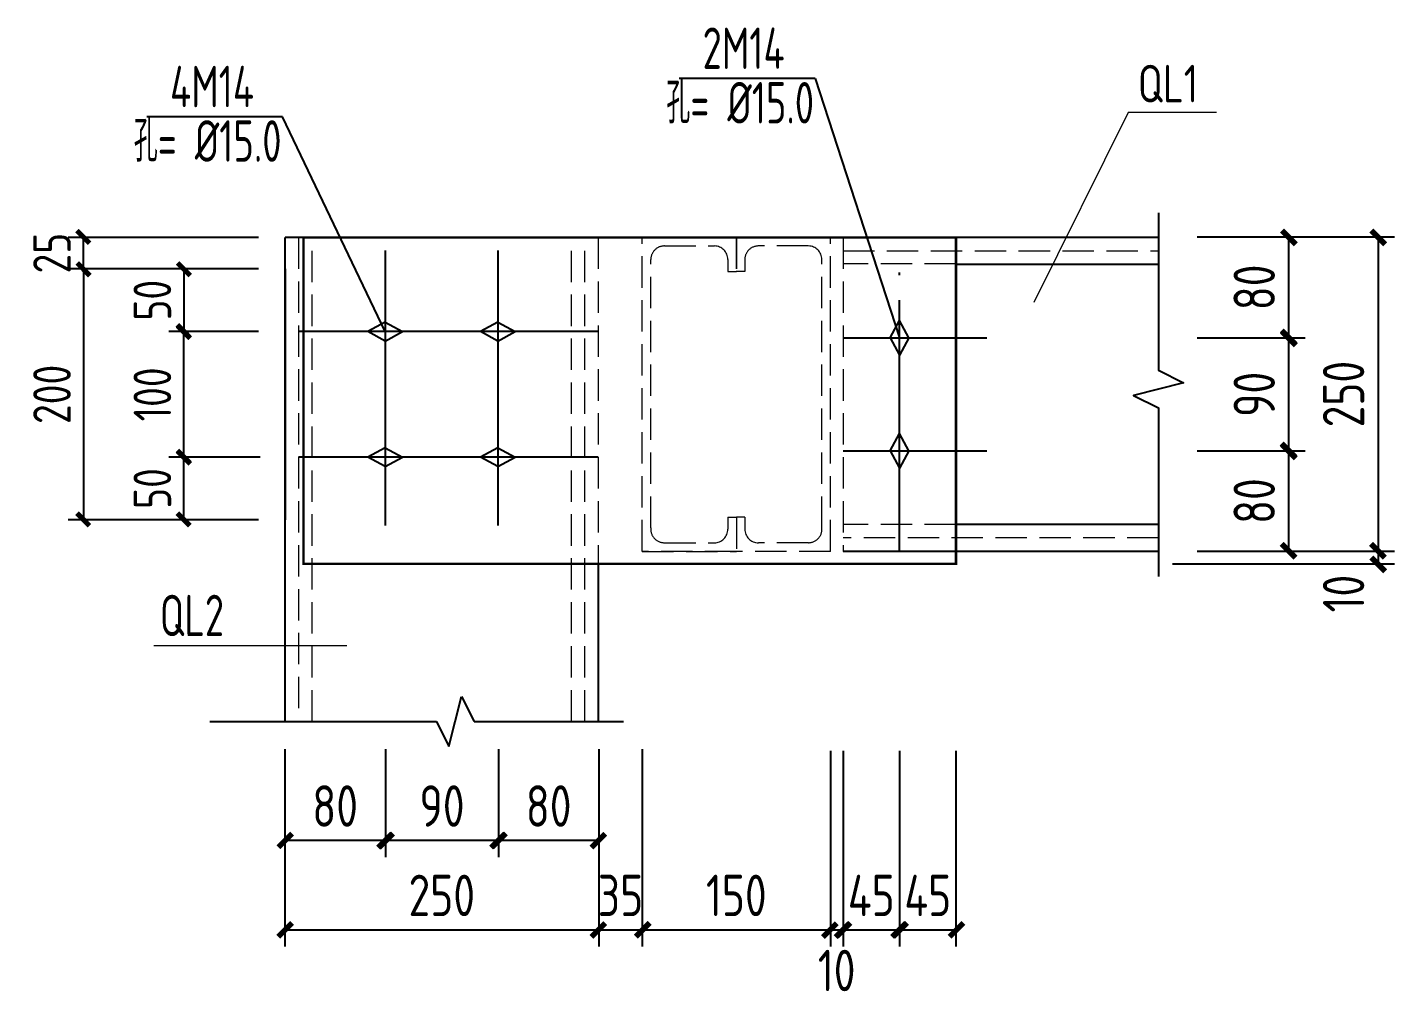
# Model space of a CAD drawing. Header units: millimetres. Extents: x 865974 to 875117, y 40174 to 44891.
# Drawn here: x 869465.9 to 869574.9, y 40262.6 to 40339.9 of the extents above; entities that cross this region are included whole.
import ezdxf

# ---------------------------------------------------------------- set-up
doc = ezdxf.new("R2010")
doc.units = ezdxf.units.MM
doc.header["$LTSCALE"] = 1000
doc.header["$MEASUREMENT"] = 0
doc.linetypes.add('DASH', pattern=[0.35, 0.25, -0.1])
doc.linetypes.add('DOTE', pattern=[2.42, 2, -0.2, 0.02, -0.2])
for name, color, linetype in [('AXIS', 3, 'Continuous'), ('D1', 112, 'Continuous'), ('D2', 6, 'Continuous'), ('DIM', 7, 'Continuous'), ('DOTE', 1, 'DOTE'), ('M_Thin', 7, 'Continuous'), ('THIN', 7, 'Continuous'), ('标注', 7, 'Continuous'), ('桩', 6, 'Continuous')]:
    doc.layers.add(name, color=color, linetype=linetype)
for name, color, linetype, lineweight in [('D3', 62, 'Continuous', 9), ('LZ', 64, 'Continuous', 9), ('数字', 3, 'Continuous', 9)]:
    doc.layers.add(name, color=color, linetype=linetype, lineweight=lineweight)
doc.styles.add('GBHZ', font='gbenor.shx', dxfattribs={"width": 0.9, "bigfont": 'gbcbig.shx'})
doc.dimstyles.new('Y10', dxfattribs={"dimscale": 0, "dimtxt": 3, "dimasz": 0.01, "dimexe": 1.2, "dimexo": 1, "dimgap": 1, "dimtad": 1, "dimdec": 0, "dimlfac": 10, "dimzin": 0, "dimdsep": 46, "dimtxsty": 'GBHZ', "dimblk1": 'DX', "dimblk2": 'DX', "dimsah": 1, "dimcen": 0.09, "dimdle": 1, "dimadec": 0, "dimazin": 0, "dimtfac": 1, "dimtdec": 0, "dimtix": 1, "dimtmove": 2, "dimatfit": 3, "dimldrblk": 'DX', "dimfxl": 0, "dimtolj": 1, "dimtzin": 0, "dimarcsym": 0})
doc.dimstyles.new('Y10(110)', dxfattribs={"dimscale": 1.1, "dimtxt": 3, "dimasz": 0.01, "dimexe": 1.2, "dimexo": 1, "dimgap": 1, "dimtad": 1, "dimdec": 0, "dimlfac": 10, "dimzin": 0, "dimdsep": 46, "dimtxsty": 'GBHZ', "dimblk1": 'DX', "dimblk2": 'DX', "dimsah": 1, "dimcen": 0.09, "dimdle": 1, "dimadec": 0, "dimazin": 0, "dimtfac": 1, "dimtdec": 0, "dimtix": 1, "dimtmove": 2, "dimatfit": 3, "dimldrblk": 'DX', "dimfxl": 0, "dimtolj": 1, "dimtzin": 0, "dimarcsym": 0})

# ---------------------------------------------------------------- blocks, each defined once
blk = doc.blocks.new('DX')
at = {"color": 0, "linetype": 'ByBlock', "const_width": 40}
blk.add_lwpolyline([(-53.8, -51.2), (46.2, 48.8)], dxfattribs=at)
blk = doc.blocks.new('*D530')
at = {"layer": 'Defpoints', "color": 0, "linetype": 'ByBlock', "transparency": 16777216}
for p in [(869486.39, 40283.51), (869511.43, 40283.51), (869511.43, 40268)]:
    blk.add_point(p, dxfattribs=at)
at = {"layer": 'DIM', "color": 0, "linetype": 'ByBlock', "lineweight": -2, "transparency": 16777216}
for p, q in [((869486.39, 40282.41), (869486.39, 40266.68)), ((869511.43, 40282.41), (869511.43, 40266.68)), ((869486.4, 40268), (869511.42, 40268))]:
    blk.add_line(p, q, dxfattribs=at)
at = {"layer": 'DIM', "color": 0, "linetype": 'ByBlock', "lineweight": -2, "transparency": 16777216, "xscale": 0.011, "yscale": 0.011, "zscale": 0.011, "rotation": 180}
blk.add_blockref('DX', (869486.39, 40268), dxfattribs=at)
at = {"layer": 'DIM', "color": 0, "linetype": 'ByBlock', "lineweight": -2, "transparency": 16777216, "xscale": 0.011, "yscale": 0.011, "zscale": 0.011}
blk.add_blockref('DX', (869511.43, 40268), dxfattribs=at)
at = {"layer": 'DIM', "color": 0, "linetype": 'ByBlock', "transparency": 16777216, "insert": (869498.91, 40270.75), "char_height": 3.3, "attachment_point": 5, "style": 'GBHZ'}
blk.add_mtext('\\A1;250', dxfattribs=at)
blk = doc.blocks.new('*D531')
at = {"layer": 'Defpoints', "color": 0, "linetype": 'ByBlock', "transparency": 16777216}
for p in [(869503.43, 40283.51), (869511.43, 40283.51), (869503.43, 40275.12)]:
    blk.add_point(p, dxfattribs=at)
at = {"layer": 'DIM', "color": 0, "linetype": 'ByBlock', "lineweight": -2, "transparency": 16777216}
for p, q in [((869503.43, 40282.41), (869503.43, 40273.8)), ((869511.43, 40282.41), (869511.43, 40273.8)), ((869511.42, 40275.12), (869503.45, 40275.12))]:
    blk.add_line(p, q, dxfattribs=at)
at = {"layer": 'DIM', "color": 0, "linetype": 'ByBlock', "lineweight": -2, "transparency": 16777216, "xscale": 0.011, "yscale": 0.011, "zscale": 0.011, "rotation": 180}
blk.add_blockref('DX', (869503.43, 40275.12), dxfattribs=at)
at = {"layer": 'DIM', "color": 0, "linetype": 'ByBlock', "lineweight": -2, "transparency": 16777216, "xscale": 0.011, "yscale": 0.011, "zscale": 0.011}
blk.add_blockref('DX', (869511.43, 40275.12), dxfattribs=at)
at = {"layer": 'DIM', "color": 0, "linetype": 'ByBlock', "transparency": 16777216, "insert": (869507.43, 40277.87), "char_height": 3.3, "attachment_point": 5, "style": 'GBHZ'}
blk.add_mtext('\\A1;80', dxfattribs=at)
blk = doc.blocks.new('*D532')
at = {"layer": 'Defpoints', "color": 0, "linetype": 'ByBlock', "transparency": 16777216}
for p in [(869494.43, 40283.51), (869503.43, 40283.51), (869494.43, 40275.12)]:
    blk.add_point(p, dxfattribs=at)
at = {"layer": 'DIM', "color": 0, "linetype": 'ByBlock', "lineweight": -2, "transparency": 16777216}
for p, q in [((869494.43, 40282.41), (869494.43, 40273.8)), ((869503.43, 40282.41), (869503.43, 40273.8)), ((869503.42, 40275.12), (869494.44, 40275.12))]:
    blk.add_line(p, q, dxfattribs=at)
at = {"layer": 'DIM', "color": 0, "linetype": 'ByBlock', "lineweight": -2, "transparency": 16777216, "xscale": 0.011, "yscale": 0.011, "zscale": 0.011, "rotation": 180}
blk.add_blockref('DX', (869494.43, 40275.12), dxfattribs=at)
at = {"layer": 'DIM', "color": 0, "linetype": 'ByBlock', "lineweight": -2, "transparency": 16777216, "xscale": 0.011, "yscale": 0.011, "zscale": 0.011}
blk.add_blockref('DX', (869503.43, 40275.12), dxfattribs=at)
at = {"layer": 'DIM', "color": 0, "linetype": 'ByBlock', "transparency": 16777216, "insert": (869498.93, 40277.87), "char_height": 3.3, "attachment_point": 5, "style": 'GBHZ'}
blk.add_mtext('\\A1;90', dxfattribs=at)
blk = doc.blocks.new('*D533')
at = {"layer": 'Defpoints', "color": 0, "linetype": 'ByBlock', "transparency": 16777216}
for p in [(869486.39, 40283.51), (869494.43, 40283.51), (869486.39, 40275.12)]:
    blk.add_point(p, dxfattribs=at)
at = {"layer": 'DIM', "color": 0, "linetype": 'ByBlock', "lineweight": -2, "transparency": 16777216}
for p, q in [((869486.39, 40282.41), (869486.39, 40273.8)), ((869494.43, 40282.41), (869494.43, 40273.8)), ((869494.42, 40275.12), (869486.4, 40275.12))]:
    blk.add_line(p, q, dxfattribs=at)
at = {"layer": 'DIM', "color": 0, "linetype": 'ByBlock', "lineweight": -2, "transparency": 16777216, "xscale": 0.011, "yscale": 0.011, "zscale": 0.011, "rotation": 180}
blk.add_blockref('DX', (869486.39, 40275.12), dxfattribs=at)
at = {"layer": 'DIM', "color": 0, "linetype": 'ByBlock', "lineweight": -2, "transparency": 16777216, "xscale": 0.011, "yscale": 0.011, "zscale": 0.011}
blk.add_blockref('DX', (869494.43, 40275.12), dxfattribs=at)
at = {"layer": 'DIM', "color": 0, "linetype": 'ByBlock', "transparency": 16777216, "insert": (869490.41, 40277.87), "char_height": 3.3, "attachment_point": 5, "style": 'GBHZ'}
blk.add_mtext('\\A1;80', dxfattribs=at)
blk = doc.blocks.new('*D538')
at = {"layer": 'Defpoints', "color": 0, "linetype": 'ByBlock', "transparency": 16777216}
for p in [(869511.43, 40283.51), (869514.89, 40283.51), (869514.89, 40268)]:
    blk.add_point(p, dxfattribs=at)
at = {"layer": 'DIM', "color": 0, "linetype": 'ByBlock', "lineweight": -2, "transparency": 16777216}
for p, q in [((869511.43, 40282.41), (869511.43, 40266.68)), ((869514.89, 40282.41), (869514.89, 40266.68)), ((869511.42, 40268), (869511.41, 40268)), ((869511.43, 40268), (869514.89, 40268)), ((869514.9, 40268), (869514.91, 40268))]:
    blk.add_line(p, q, dxfattribs=at)
at = {"layer": 'DIM', "color": 0, "linetype": 'ByBlock', "lineweight": -2, "transparency": 16777216, "xscale": 0.011, "yscale": 0.011, "zscale": 0.011}
blk.add_blockref('DX', (869511.43, 40268), dxfattribs=at)
at = {"layer": 'DIM', "color": 0, "linetype": 'ByBlock', "lineweight": -2, "transparency": 16777216, "xscale": 0.011, "yscale": 0.011, "zscale": 0.011, "rotation": 180}
blk.add_blockref('DX', (869514.89, 40268), dxfattribs=at)
at = {"layer": 'DIM', "color": 0, "linetype": 'ByBlock', "transparency": 16777216, "insert": (869513.16, 40270.75), "char_height": 3.3, "attachment_point": 5, "style": 'GBHZ'}
blk.add_mtext('\\A1;35', dxfattribs=at)
blk = doc.blocks.new('*D537')
at = {"layer": 'Defpoints', "color": 0, "linetype": 'ByBlock', "transparency": 16777216}
for p in [(869514.89, 40283.51), (869529.89, 40283.37), (869529.89, 40268)]:
    blk.add_point(p, dxfattribs=at)
at = {"layer": 'DIM', "color": 0, "linetype": 'ByBlock', "lineweight": -2, "transparency": 16777216}
for p, q in [((869514.89, 40282.41), (869514.89, 40266.68)), ((869529.89, 40282.27), (869529.89, 40266.68)), ((869514.9, 40268), (869529.88, 40268))]:
    blk.add_line(p, q, dxfattribs=at)
at = {"layer": 'DIM', "color": 0, "linetype": 'ByBlock', "lineweight": -2, "transparency": 16777216, "xscale": 0.011, "yscale": 0.011, "zscale": 0.011, "rotation": 180}
blk.add_blockref('DX', (869514.89, 40268), dxfattribs=at)
at = {"layer": 'DIM', "color": 0, "linetype": 'ByBlock', "lineweight": -2, "transparency": 16777216, "xscale": 0.011, "yscale": 0.011, "zscale": 0.011}
blk.add_blockref('DX', (869529.89, 40268), dxfattribs=at)
at = {"layer": 'DIM', "color": 0, "linetype": 'ByBlock', "transparency": 16777216, "insert": (869522.39, 40270.75), "char_height": 3.3, "attachment_point": 5, "style": 'GBHZ'}
blk.add_mtext('\\A1;150', dxfattribs=at)
blk = doc.blocks.new('*D526')
at = {"layer": 'Defpoints', "color": 0, "linetype": 'ByBlock', "transparency": 16777216}
for p in [(869485.29, 40320.66), (869478.34, 40315.66), (869485.29, 40315.66)]:
    blk.add_point(p, dxfattribs=at)
at = {"layer": 'DIM', "color": 0, "linetype": 'ByBlock', "lineweight": -2, "transparency": 16777216}
for p, q in [((869484.29, 40320.66), (869477.14, 40320.66)), ((869478.34, 40320.65), (869478.34, 40315.67)), ((869484.29, 40315.66), (869477.14, 40315.66))]:
    blk.add_line(p, q, dxfattribs=at)
at = {"layer": 'DIM', "color": 0, "linetype": 'ByBlock', "lineweight": -2, "transparency": 16777216, "xscale": 0.01, "yscale": 0.01, "zscale": 0.01}
for p, rotation in [((869478.34, 40320.66), 90), ((869478.34, 40315.66), 270)]:
    blk.add_blockref('DX', p, dxfattribs=dict(at, rotation=rotation))
at = {"layer": 'DIM', "color": 0, "linetype": 'ByBlock', "transparency": 16777216, "insert": (869475.84, 40318.16), "char_height": 3, "attachment_point": 5, "rotation": 90, "style": 'GBHZ'}
blk.add_mtext('\\A1;50', dxfattribs=at)
blk = doc.blocks.new('*D527')
at = {"layer": 'Defpoints', "color": 0, "linetype": 'ByBlock', "transparency": 16777216}
for p in [(869478.34, 40315.66), (869485.29, 40315.66), (869485.43, 40305.66)]:
    blk.add_point(p, dxfattribs=at)
at = {"layer": 'DIM', "color": 0, "linetype": 'ByBlock', "lineweight": -2, "transparency": 16777216}
for p, q in [((869484.29, 40315.66), (869477.14, 40315.66)), ((869478.34, 40305.67), (869478.34, 40315.65)), ((869484.43, 40305.66), (869477.14, 40305.66))]:
    blk.add_line(p, q, dxfattribs=at)
at = {"layer": 'DIM', "color": 0, "linetype": 'ByBlock', "lineweight": -2, "transparency": 16777216, "xscale": 0.01, "yscale": 0.01, "zscale": 0.01}
for p, rotation in [((869478.34, 40315.66), 90), ((869478.34, 40305.66), 270)]:
    blk.add_blockref('DX', p, dxfattribs=dict(at, rotation=rotation))
at = {"layer": 'DIM', "color": 0, "linetype": 'ByBlock', "transparency": 16777216, "insert": (869475.84, 40310.66), "char_height": 3, "attachment_point": 5, "rotation": 90, "style": 'GBHZ'}
blk.add_mtext('\\A1;100', dxfattribs=at)
blk = doc.blocks.new('*D528')
at = {"layer": 'Defpoints', "color": 0, "linetype": 'ByBlock', "transparency": 16777216}
for p in [(869478.34, 40305.66), (869485.29, 40305.66), (869485.29, 40300.66)]:
    blk.add_point(p, dxfattribs=at)
at = {"layer": 'DIM', "color": 0, "linetype": 'ByBlock', "lineweight": -2, "transparency": 16777216}
for p, q in [((869484.29, 40305.66), (869477.14, 40305.66)), ((869478.34, 40300.67), (869478.34, 40305.65)), ((869484.29, 40300.66), (869477.14, 40300.66))]:
    blk.add_line(p, q, dxfattribs=at)
at = {"layer": 'DIM', "color": 0, "linetype": 'ByBlock', "lineweight": -2, "transparency": 16777216, "xscale": 0.01, "yscale": 0.01, "zscale": 0.01}
for p, rotation in [((869478.34, 40305.66), 90), ((869478.34, 40300.66), 270)]:
    blk.add_blockref('DX', p, dxfattribs=dict(at, rotation=rotation))
at = {"layer": 'DIM', "color": 0, "linetype": 'ByBlock', "transparency": 16777216, "insert": (869475.84, 40303.16), "char_height": 3, "attachment_point": 5, "rotation": 90, "style": 'GBHZ'}
blk.add_mtext('\\A1;50', dxfattribs=at)
blk = doc.blocks.new('*D529')
at = {"layer": 'Defpoints', "color": 0, "linetype": 'ByBlock', "transparency": 16777216}
for p in [(869483.29, 40320.66), (869470.34, 40300.66), (869483.29, 40300.66)]:
    blk.add_point(p, dxfattribs=at)
at = {"layer": 'DIM', "color": 0, "linetype": 'ByBlock', "lineweight": -2, "transparency": 16777216}
for p, q in [((869482.29, 40320.66), (869469.14, 40320.66)), ((869470.34, 40320.65), (869470.34, 40300.67)), ((869482.29, 40300.66), (869469.14, 40300.66))]:
    blk.add_line(p, q, dxfattribs=at)
at = {"layer": 'DIM', "color": 0, "linetype": 'ByBlock', "lineweight": -2, "transparency": 16777216, "xscale": 0.01, "yscale": 0.01, "zscale": 0.01}
for p, rotation in [((869470.34, 40320.66), 90), ((869470.34, 40300.66), 270)]:
    blk.add_blockref('DX', p, dxfattribs=dict(at, rotation=rotation))
at = {"layer": 'DIM', "color": 0, "linetype": 'ByBlock', "transparency": 16777216, "insert": (869467.84, 40310.66), "char_height": 3, "attachment_point": 5, "rotation": 90, "style": 'GBHZ'}
blk.add_mtext('\\A1;200', dxfattribs=at)
blk = doc.blocks.new('*D539')
at = {"layer": 'Defpoints', "color": 0, "linetype": 'ByBlock', "transparency": 16777216}
for p in [(869558.04, 40323.2), (869558.04, 40298.16), (869573.55, 40298.16)]:
    blk.add_point(p, dxfattribs=at)
at = {"layer": 'DIM', "color": 0, "linetype": 'ByBlock', "lineweight": -2, "transparency": 16777216}
for p, q in [((869559.14, 40323.2), (869574.87, 40323.2)), ((869573.55, 40323.19), (869573.55, 40298.17)), ((869559.14, 40298.16), (869574.87, 40298.16))]:
    blk.add_line(p, q, dxfattribs=at)
at = {"layer": 'DIM', "color": 0, "linetype": 'ByBlock', "lineweight": -2, "transparency": 16777216, "xscale": 0.011, "yscale": 0.011, "zscale": 0.011}
for p, rotation in [((869573.55, 40323.2), 90), ((869573.55, 40298.16), 270)]:
    blk.add_blockref('DX', p, dxfattribs=dict(at, rotation=rotation))
at = {"layer": 'DIM', "color": 0, "linetype": 'ByBlock', "transparency": 16777216, "insert": (869570.8, 40310.68), "char_height": 3.3, "attachment_point": 5, "rotation": 90, "style": 'GBHZ'}
blk.add_mtext('\\A1;250', dxfattribs=at)
blk = doc.blocks.new('*D540')
at = {"layer": 'Defpoints', "color": 0, "linetype": 'ByBlock', "transparency": 16777216}
for p in [(869558.04, 40306.15), (869566.43, 40306.15), (869558.04, 40298.16)]:
    blk.add_point(p, dxfattribs=at)
at = {"layer": 'DIM', "color": 0, "linetype": 'ByBlock', "lineweight": -2, "transparency": 16777216}
for p, q in [((869559.14, 40306.15), (869567.75, 40306.15)), ((869566.43, 40298.17), (869566.43, 40306.14)), ((869559.14, 40298.16), (869567.75, 40298.16))]:
    blk.add_line(p, q, dxfattribs=at)
at = {"layer": 'DIM', "color": 0, "linetype": 'ByBlock', "lineweight": -2, "transparency": 16777216, "xscale": 0.011, "yscale": 0.011, "zscale": 0.011}
for p, rotation in [((869566.43, 40306.15), 90), ((869566.43, 40298.16), 270)]:
    blk.add_blockref('DX', p, dxfattribs=dict(at, rotation=rotation))
at = {"layer": 'DIM', "color": 0, "linetype": 'ByBlock', "transparency": 16777216, "insert": (869563.68, 40302.16), "char_height": 3.3, "attachment_point": 5, "rotation": 90, "style": 'GBHZ'}
blk.add_mtext('\\A1;80', dxfattribs=at)
blk = doc.blocks.new('*D541')
at = {"layer": 'Defpoints', "color": 0, "linetype": 'ByBlock', "transparency": 16777216}
for p in [(869558.04, 40315.16), (869566.43, 40315.16), (869558.04, 40306.15)]:
    blk.add_point(p, dxfattribs=at)
at = {"layer": 'DIM', "color": 0, "linetype": 'ByBlock', "lineweight": -2, "transparency": 16777216}
for p, q in [((869559.14, 40315.16), (869567.75, 40315.16)), ((869566.43, 40306.17), (869566.43, 40315.15)), ((869559.14, 40306.15), (869567.75, 40306.15))]:
    blk.add_line(p, q, dxfattribs=at)
at = {"layer": 'DIM', "color": 0, "linetype": 'ByBlock', "lineweight": -2, "transparency": 16777216, "xscale": 0.011, "yscale": 0.011, "zscale": 0.011}
for p, rotation in [((869566.43, 40315.16), 90), ((869566.43, 40306.15), 270)]:
    blk.add_blockref('DX', p, dxfattribs=dict(at, rotation=rotation))
at = {"layer": 'DIM', "color": 0, "linetype": 'ByBlock', "transparency": 16777216, "insert": (869563.68, 40310.66), "char_height": 3.3, "attachment_point": 5, "rotation": 90, "style": 'GBHZ'}
blk.add_mtext('\\A1;90', dxfattribs=at)
blk = doc.blocks.new('*D542')
at = {"layer": 'Defpoints', "color": 0, "linetype": 'ByBlock', "transparency": 16777216}
for p in [(869558.04, 40323.2), (869566.43, 40323.2), (869558.04, 40315.16)]:
    blk.add_point(p, dxfattribs=at)
at = {"layer": 'DIM', "color": 0, "linetype": 'ByBlock', "lineweight": -2, "transparency": 16777216}
for p, q in [((869559.14, 40323.2), (869567.75, 40323.2)), ((869566.43, 40315.17), (869566.43, 40323.19)), ((869559.14, 40315.16), (869567.75, 40315.16))]:
    blk.add_line(p, q, dxfattribs=at)
at = {"layer": 'DIM', "color": 0, "linetype": 'ByBlock', "lineweight": -2, "transparency": 16777216, "xscale": 0.011, "yscale": 0.011, "zscale": 0.011}
for p, rotation in [((869566.43, 40323.2), 90), ((869566.43, 40315.16), 270)]:
    blk.add_blockref('DX', p, dxfattribs=dict(at, rotation=rotation))
at = {"layer": 'DIM', "color": 0, "linetype": 'ByBlock', "transparency": 16777216, "insert": (869563.68, 40319.18), "char_height": 3.3, "attachment_point": 5, "rotation": 90, "style": 'GBHZ'}
blk.add_mtext('\\A1;80', dxfattribs=at)
blk = doc.blocks.new('*D536')
at = {"layer": 'Defpoints', "color": 0, "linetype": 'ByBlock', "transparency": 16777216}
for p in [(869470.34, 40323.16), (869485.29, 40323.16), (869485.29, 40320.66)]:
    blk.add_point(p, dxfattribs=at)
at = {"layer": 'DIM', "color": 0, "linetype": 'ByBlock', "lineweight": -2, "transparency": 16777216}
for p, q in [((869484.29, 40323.16), (869469.14, 40323.16)), ((869470.34, 40323.17), (869470.34, 40323.18)), ((869470.34, 40320.66), (869470.34, 40323.16)), ((869484.29, 40320.66), (869469.14, 40320.66)), ((869470.34, 40320.65), (869470.34, 40320.64))]:
    blk.add_line(p, q, dxfattribs=at)
at = {"layer": 'DIM', "color": 0, "linetype": 'ByBlock', "lineweight": -2, "transparency": 16777216, "xscale": 0.01, "yscale": 0.01, "zscale": 0.01}
for p, rotation in [((869470.34, 40323.16), 270), ((869470.34, 40320.66), 90)]:
    blk.add_blockref('DX', p, dxfattribs=dict(at, rotation=rotation))
at = {"layer": 'DIM', "color": 0, "linetype": 'ByBlock', "transparency": 16777216, "insert": (869467.84, 40321.91), "char_height": 3, "attachment_point": 5, "rotation": 90, "style": 'GBHZ'}
blk.add_mtext('\\A1;25', dxfattribs=at)
blk = doc.blocks.new('*D543')
at = {"layer": 'Defpoints', "color": 0, "linetype": 'ByBlock', "transparency": 16777216}
for p in [(869529.89, 40283.37), (869530.9, 40283.37), (869530.9, 40268)]:
    blk.add_point(p, dxfattribs=at)
at = {"layer": 'DIM', "color": 0, "linetype": 'ByBlock', "lineweight": -2, "transparency": 16777216}
for p, q in [((869529.89, 40282.27), (869529.89, 40266.68)), ((869530.9, 40282.27), (869530.9, 40266.68)), ((869529.88, 40268), (869529.87, 40268)), ((869529.89, 40268), (869530.9, 40268)), ((869530.91, 40268), (869530.92, 40268))]:
    blk.add_line(p, q, dxfattribs=at)
at = {"layer": 'DIM', "color": 0, "linetype": 'ByBlock', "lineweight": -2, "transparency": 16777216, "xscale": 0.011, "yscale": 0.011, "zscale": 0.011}
blk.add_blockref('DX', (869529.89, 40268), dxfattribs=at)
at = {"layer": 'DIM', "color": 0, "linetype": 'ByBlock', "lineweight": -2, "transparency": 16777216, "xscale": 0.011, "yscale": 0.011, "zscale": 0.011, "rotation": 180}
blk.add_blockref('DX', (869530.9, 40268), dxfattribs=at)
at = {"layer": 'DIM', "color": 0, "linetype": 'ByBlock', "transparency": 16777216, "insert": (869530.39, 40264.77), "char_height": 3.3, "attachment_point": 5, "style": 'GBHZ'}
blk.add_mtext('\\A1;10', dxfattribs=at)
blk = doc.blocks.new('*D544')
at = {"layer": 'Defpoints', "color": 0, "linetype": 'ByBlock', "transparency": 16777216}
for p in [(869530.9, 40283.37), (869535.4, 40283.37), (869535.4, 40268)]:
    blk.add_point(p, dxfattribs=at)
at = {"layer": 'DIM', "color": 0, "linetype": 'ByBlock', "lineweight": -2, "transparency": 16777216}
for p, q in [((869530.9, 40282.27), (869530.9, 40266.68)), ((869535.4, 40282.27), (869535.4, 40266.68)), ((869530.89, 40268), (869530.88, 40268)), ((869530.9, 40268), (869535.4, 40268)), ((869535.41, 40268), (869535.42, 40268))]:
    blk.add_line(p, q, dxfattribs=at)
at = {"layer": 'DIM', "color": 0, "linetype": 'ByBlock', "lineweight": -2, "transparency": 16777216, "xscale": 0.011, "yscale": 0.011, "zscale": 0.011}
blk.add_blockref('DX', (869530.9, 40268), dxfattribs=at)
at = {"layer": 'DIM', "color": 0, "linetype": 'ByBlock', "lineweight": -2, "transparency": 16777216, "xscale": 0.011, "yscale": 0.011, "zscale": 0.011, "rotation": 180}
blk.add_blockref('DX', (869535.4, 40268), dxfattribs=at)
at = {"layer": 'DIM', "color": 0, "linetype": 'ByBlock', "transparency": 16777216, "insert": (869533.15, 40270.75), "char_height": 3.3, "attachment_point": 5, "style": 'GBHZ'}
blk.add_mtext('\\A1;45', dxfattribs=at)
blk = doc.blocks.new('*D545')
at = {"layer": 'Defpoints', "color": 0, "linetype": 'ByBlock', "transparency": 16777216}
for p in [(869535.4, 40283.37), (869539.9, 40283.37), (869539.9, 40268)]:
    blk.add_point(p, dxfattribs=at)
at = {"layer": 'DIM', "color": 0, "linetype": 'ByBlock', "lineweight": -2, "transparency": 16777216}
for p, q in [((869535.4, 40282.27), (869535.4, 40266.68)), ((869539.9, 40282.27), (869539.9, 40266.68)), ((869535.39, 40268), (869535.38, 40268)), ((869535.4, 40268), (869539.9, 40268)), ((869539.91, 40268), (869539.92, 40268))]:
    blk.add_line(p, q, dxfattribs=at)
at = {"layer": 'DIM', "color": 0, "linetype": 'ByBlock', "lineweight": -2, "transparency": 16777216, "xscale": 0.011, "yscale": 0.011, "zscale": 0.011}
blk.add_blockref('DX', (869535.4, 40268), dxfattribs=at)
at = {"layer": 'DIM', "color": 0, "linetype": 'ByBlock', "lineweight": -2, "transparency": 16777216, "xscale": 0.011, "yscale": 0.011, "zscale": 0.011, "rotation": 180}
blk.add_blockref('DX', (869539.9, 40268), dxfattribs=at)
at = {"layer": 'DIM', "color": 0, "linetype": 'ByBlock', "transparency": 16777216, "insert": (869537.65, 40270.75), "char_height": 3.3, "attachment_point": 5, "style": 'GBHZ'}
blk.add_mtext('\\A1;45', dxfattribs=at)
blk = doc.blocks.new('*D555')
at = {"layer": 'Defpoints', "color": 0, "linetype": 'ByBlock', "transparency": 16777216}
for p in [(869558.04, 40298.16), (869556.05, 40297.16), (869573.55, 40297.16)]:
    blk.add_point(p, dxfattribs=at)
at = {"layer": 'DIM', "color": 0, "linetype": 'ByBlock', "lineweight": -2, "transparency": 16777216}
for p, q in [((869559.14, 40298.16), (869574.87, 40298.16)), ((869573.55, 40298.17), (869573.55, 40298.18)), ((869573.55, 40298.16), (869573.55, 40297.16)), ((869557.15, 40297.16), (869574.87, 40297.16)), ((869573.55, 40297.15), (869573.55, 40297.14))]:
    blk.add_line(p, q, dxfattribs=at)
at = {"layer": 'DIM', "color": 0, "linetype": 'ByBlock', "lineweight": -2, "transparency": 16777216, "xscale": 0.011, "yscale": 0.011, "zscale": 0.011}
for p, rotation in [((869573.55, 40298.16), 270), ((869573.55, 40297.16), 90)]:
    blk.add_blockref('DX', p, dxfattribs=dict(at, rotation=rotation))
at = {"layer": 'DIM', "color": 0, "linetype": 'ByBlock', "transparency": 16777216, "insert": (869570.8, 40294.79), "char_height": 3.3, "attachment_point": 5, "rotation": 90, "style": 'GBHZ'}
blk.add_mtext('\\A1;10', dxfattribs=at)

msp = doc.modelspace()

# ---------------------------------------------------------------- linework, layer by layer
at = {"layer": 'D1', "color": 251}
for p, q in [((869528.67, 40335.817), (869517.847, 40335.817)), ((869528.67, 40335.817), (869535.398, 40315.157)), ((869486.217, 40332.768), (869475.394, 40332.768)), ((869494.385, 40315.66), (869486.217, 40332.768))]:
    msp.add_line(p, q, dxfattribs=at)
at = {"layer": 'D2'}
for p, q in [((869486.431, 40284.605), (869486.431, 40323.157)), ((869530.898, 40323.157), (869539.898, 40323.157)), ((869556.052, 40323.157), (869530.898, 40323.157)), ((869486.431, 40320.657), (869486.431, 40300.657)), ((869556.052, 40321.016), (869539.898, 40321.016)), ((869556.052, 40300.298), (869539.898, 40300.298)), ((869556.052, 40298.157), (869530.898, 40298.157)), ((869511.385, 40297.157), (869511.385, 40284.605))]:
    msp.add_line(p, q, dxfattribs=at)
at = {"layer": 'D3', "color": 251}
for p, q in [((869553.617, 40333.124), (869546.112, 40317.966)), ((869560.66, 40333.124), (869553.617, 40333.124)), ((869475.96, 40290.648), (869491.342, 40290.648))]:
    msp.add_line(p, q, dxfattribs=at)
at = {"layer": 'DOTE', "linetype": 'DOTE', "ltscale": 5}
for p, q in [((869494.385, 40322.108), (869494.385, 40300.206)), ((869503.388, 40322.108), (869503.388, 40300.206)), ((869511.385, 40315.657), (869487.502, 40315.657)), ((869511.385, 40305.657), (869487.502, 40305.657))]:
    msp.add_line(p, q, dxfattribs=at)
at = {"layer": 'DOTE', "linetype": 'DOTE', "ltscale": 0.01}
for p, q in [((869535.398, 40298.157), (869535.398, 40322.087)), ((869530.898, 40315.157), (869542.35, 40315.157)), ((869530.898, 40306.154), (869542.35, 40306.154))]:
    msp.add_line(p, q, dxfattribs=at)
at = {"layer": 'LZ', "color": 251, "linetype": 'DASH', "ltscale": 0.01}
for p, q in [((869487.502, 40323.157), (869487.502, 40284.605)), ((869488.572, 40284.605), (869488.572, 40323.157)), ((869509.244, 40284.605), (869509.244, 40323.157)), ((869510.315, 40284.605), (869510.315, 40323.157)), ((869511.385, 40323.157), (869511.385, 40297.157)), ((869514.896, 40298.157), (869514.896, 40323.157)), ((869514.898, 40323.157), (869522.396, 40323.157)), ((869522.389, 40323.157), (869522.387, 40320.453)), ((869529.887, 40323.157), (869522.389, 40323.157)), ((869522.396, 40323.157), (869522.398, 40320.453)), ((869529.89, 40298.157), (869529.89, 40323.157)), ((869530.898, 40323.157), (869530.898, 40298.157)), ((869516.657, 40322.482), (869520.639, 40322.48)), ((869528.129, 40322.482), (869524.147, 40322.48)), ((869530.898, 40322.087), (869556.052, 40322.087)), ((869515.576, 40300.031), (869515.576, 40321.401)), ((869521.722, 40321.399), (869521.722, 40320.452)), ((869523.064, 40321.399), (869523.063, 40320.452)), ((869529.21, 40300.031), (869529.21, 40321.401)), ((869539.898, 40321.059), (869530.898, 40321.059)), ((869521.722, 40320.452), (869522.398, 40320.453)), ((869523.063, 40320.452), (869522.387, 40320.453)), ((869521.716, 40300.869), (869521.716, 40299.922)), ((869521.716, 40300.869), (869522.392, 40300.869)), ((869522.394, 40300.869), (869522.392, 40298.157)), ((869522.392, 40300.869), (869522.394, 40298.157)), ((869523.07, 40300.869), (869522.394, 40300.869)), ((869523.07, 40300.869), (869523.069, 40299.922)), ((869539.898, 40300.298), (869530.898, 40300.298)), ((869516.653, 40298.842), (869520.635, 40298.84)), ((869528.132, 40298.842), (869524.15, 40298.84)), ((869556.052, 40299.228), (869530.898, 40299.228)), ((869522.388, 40298.157), (869514.89, 40298.157)), ((869514.896, 40298.157), (869522.394, 40298.157)), ((869529.89, 40298.157), (869522.392, 40298.157))]:
    msp.add_line(p, q, dxfattribs=at)
for centre, start, end in [((869516.658, 40321.401), 90.04512, 180.04512), ((869520.64, 40321.398), 0.04512, 90.04512), ((869524.146, 40321.398), 89.95488, 179.95488), ((869528.128, 40321.401), 359.95488, 89.95488), ((869516.652, 40299.924), 174.35364, 270.04512), ((869520.634, 40299.921), 270.04512, 0.04512), ((869524.151, 40299.921), 179.95488, 269.95488), ((869528.133, 40299.924), 269.95488, 5.64636)]:
    msp.add_arc(centre, 1.082, start, end, dxfattribs=at)
at = {"layer": 'M_Thin', "color": 7}
msp.add_lwpolyline([(869556.052, 40325.111), (869556.052, 40312.582), (869558.052, 40311.582), (869554.052, 40310.582), (869556.052, 40309.582), (869556.052, 40296.157)], dxfattribs=at)
at = {"layer": 'THIN', "linetype": 'ByBlock'}
for p, q in [((869499.483, 40282.605), (869500.483, 40286.605)), ((869500.483, 40286.605), (869501.483, 40284.605)), ((869480.431, 40284.605), (869498.483, 40284.605)), ((869498.483, 40284.605), (869499.483, 40282.605)), ((869501.483, 40284.605), (869513.385, 40284.605))]:
    msp.add_line(p, q, dxfattribs=at)
at = {"layer": '标注'}
msp.add_line((869514.896, 40323.157), (869486.431, 40323.157), dxfattribs=at)
at = {"layer": '标注', "const_width": 0.2}
msp.add_lwpolyline([(869539.898, 40297.157), (869487.89, 40297.157), (869487.89, 40323.157), (869539.898, 40323.157)], close=True, dxfattribs=at)
at = {"layer": '桩'}
for p, q in [((869494.385, 40316.406), (869493.004, 40315.657)), ((869494.385, 40316.406), (869495.767, 40315.657)), ((869503.388, 40316.406), (869502.007, 40315.657)), ((869503.388, 40316.406), (869504.77, 40315.657)), ((869534.65, 40315.157), (869535.398, 40316.539)), ((869536.147, 40315.157), (869535.398, 40316.539)), ((869494.385, 40314.908), (869493.004, 40315.657)), ((869494.385, 40314.908), (869495.767, 40315.657)), ((869503.388, 40314.908), (869502.007, 40315.657)), ((869503.388, 40314.908), (869504.77, 40315.657)), ((869534.65, 40315.157), (869535.398, 40313.776)), ((869536.147, 40315.157), (869535.398, 40313.776)), ((869534.65, 40306.154), (869535.398, 40307.536)), ((869536.147, 40306.154), (869535.398, 40307.536)), ((869494.385, 40306.406), (869493.004, 40305.657)), ((869494.385, 40306.406), (869495.767, 40305.657)), ((869503.388, 40306.406), (869502.007, 40305.657)), ((869503.388, 40306.406), (869504.77, 40305.657)), ((869494.385, 40304.908), (869493.004, 40305.657)), ((869494.385, 40304.908), (869495.767, 40305.657)), ((869503.388, 40304.908), (869502.007, 40305.657)), ((869503.388, 40304.908), (869504.77, 40305.657)), ((869534.65, 40306.154), (869535.398, 40304.773)), ((869536.147, 40306.154), (869535.398, 40304.773))]:
    msp.add_line(p, q, dxfattribs=at)

# ---------------------------------------------------------------- texts
at = {"layer": 'AXIS', "style": 'GBHZ', "width": 0.8}
for s, p in [('2M14', (869519.698, 40336.583)), ('4M14', (869477.245, 40333.534)), ('孔= %%C15.0', (869516.816, 40332.24)), ('孔= %%C15.0', (869474.363, 40329.19)), ('QL2', (869476.432, 40291.4))]:
    msp.add_text(s, height=3.3, dxfattribs=at).set_placement(p)
at = {"layer": '数字', "style": 'GBHZ', "width": 0.9}
msp.add_text('QL1', height=3, dxfattribs=at).set_placement((869554.39, 40333.913))

# ---------------------------------------------------------------- dimensions: what is measured, and where the dimension line sits
at = {"layer": 'DIM', "linetype": 'ByBlock'}
for base, p1, p2, angle, dimstyle, override, picture, middle in [((869470.342, 40323.157), (869485.289, 40320.657), (869485.289, 40323.157), 270, 'Y10', {"dimscale": 1}, '*D536', (869467.842, 40321.907)), ((869470.342, 40300.657), (869483.289, 40320.657), (869483.289, 40300.657), 270, 'Y10', {"dimscale": 1}, '*D529', (869467.842, 40310.657)), ((869478.343, 40315.657), (869485.289, 40320.657), (869485.289, 40315.657), 270, 'Y10', {"dimscale": 1}, '*D526', (869475.843, 40318.157)), ((869478.343, 40315.657), (869485.43, 40305.657), (869485.289, 40315.657), 90, 'Y10', {"dimscale": 1}, '*D527', (869475.843, 40310.657)), ((869478.343, 40305.657), (869485.289, 40300.657), (869485.289, 40305.657), 90, 'Y10', {"dimscale": 1}, '*D528', (869475.843, 40303.157)), ((869511.431, 40268.004), (869486.388, 40283.511), (869511.431, 40283.511), 180, 'Y10(110)', {"dimtxsty": 'GBHZ'}, '*D530', (869498.91, 40270.754)), ((869486.388, 40275.122), (869494.431, 40283.511), (869486.388, 40283.511), 180, 'Y10(110)', {"dimtxsty": 'GBHZ'}, '*D533', (869490.41, 40277.872)), ((869494.431, 40275.122), (869503.434, 40283.511), (869494.431, 40283.511), 180, 'Y10(110)', {"dimtxsty": 'GBHZ'}, '*D532', (869498.933, 40277.872)), ((869503.434, 40275.122), (869511.431, 40283.511), (869503.434, 40283.511), 180, 'Y10(110)', {"dimtxsty": 'GBHZ'}, '*D531', (869507.433, 40277.872)), ((869514.89, 40268.004), (869511.431, 40283.511), (869514.89, 40283.511), 180, 'Y10(110)', {"dimtxsty": 'GBHZ'}, '*D538', (869513.16, 40270.754))]:
    dim = msp.add_linear_dim(base=base, p1=p1, p2=p2, angle=angle, dimstyle=dimstyle, override=override, dxfattribs=at)
    dim.commit()
    dim.dimension.update_dxf_attribs({"geometry": picture, "text_midpoint": middle})
for base, p1, p2, angle, picture, middle in [((869573.551, 40298.157), (869558.044, 40323.201), (869558.044, 40298.157), 90, '*D539', (869570.801, 40310.679)), ((869566.433, 40323.201), (869558.044, 40315.157), (869558.044, 40323.201), 90, '*D542', (869563.683, 40319.179)), ((869566.433, 40315.157), (869558.044, 40306.154), (869558.044, 40315.157), 90, '*D541', (869563.683, 40310.656)), ((869566.433, 40306.154), (869558.044, 40298.157), (869558.044, 40306.154), 90, '*D540', (869563.683, 40302.156)), ((869529.89, 40268.004), (869514.89, 40283.511), (869529.89, 40283.374), 180, '*D537', (869522.39, 40270.754)), ((869535.398, 40268.004), (869530.898, 40283.374), (869535.398, 40283.374), 180, '*D544', (869533.148, 40270.754)), ((869539.898, 40268.004), (869535.398, 40283.374), (869539.898, 40283.374), 180, '*D545', (869537.648, 40270.754))]:
    dim = msp.add_linear_dim(base=base, p1=p1, p2=p2, angle=angle, dimstyle='Y10(110)', dxfattribs=at)
    dim.commit()
    dim.dimension.update_dxf_attribs({"geometry": picture, "text_midpoint": middle})
for base, p1, p2, angle, picture, middle in [((869573.551, 40297.157), (869558.044, 40298.157), (869556.052, 40297.157), 270, '*D555', (869570.801, 40294.788)), ((869530.898, 40268.004), (869529.89, 40283.374), (869530.898, 40283.374), 180, '*D543', (869530.394, 40264.773))]:
    dim = msp.add_linear_dim(base=base, p1=p1, p2=p2, angle=angle, dimstyle='Y10(110)', dxfattribs=at)
    dim.commit()
    dim.dimension.update_dxf_attribs({"geometry": picture, "text_midpoint": middle, "dimtype": 160})

doc.saveas('drawing.dxf')
